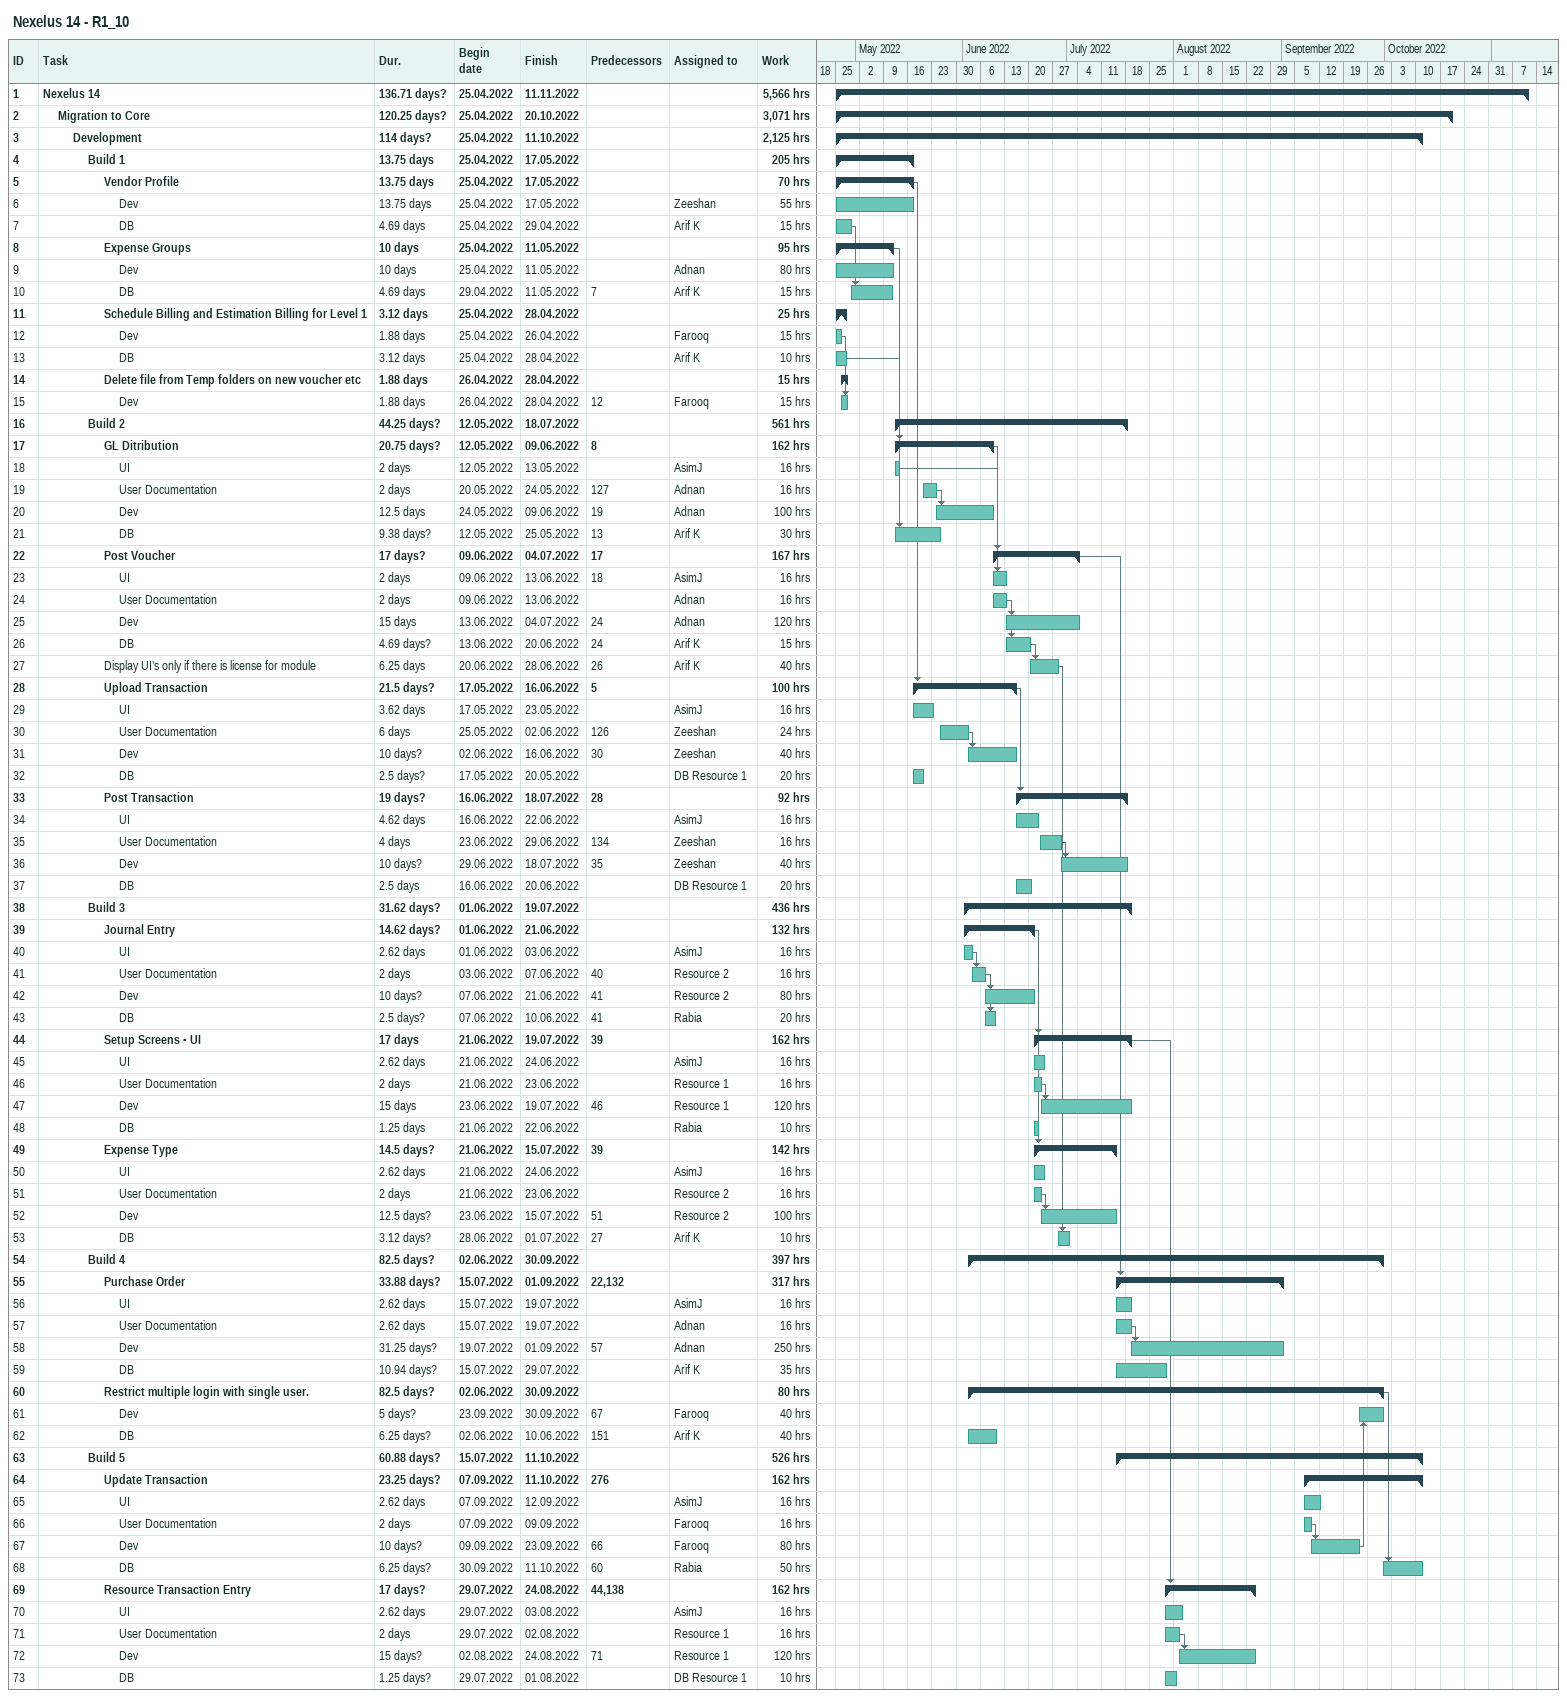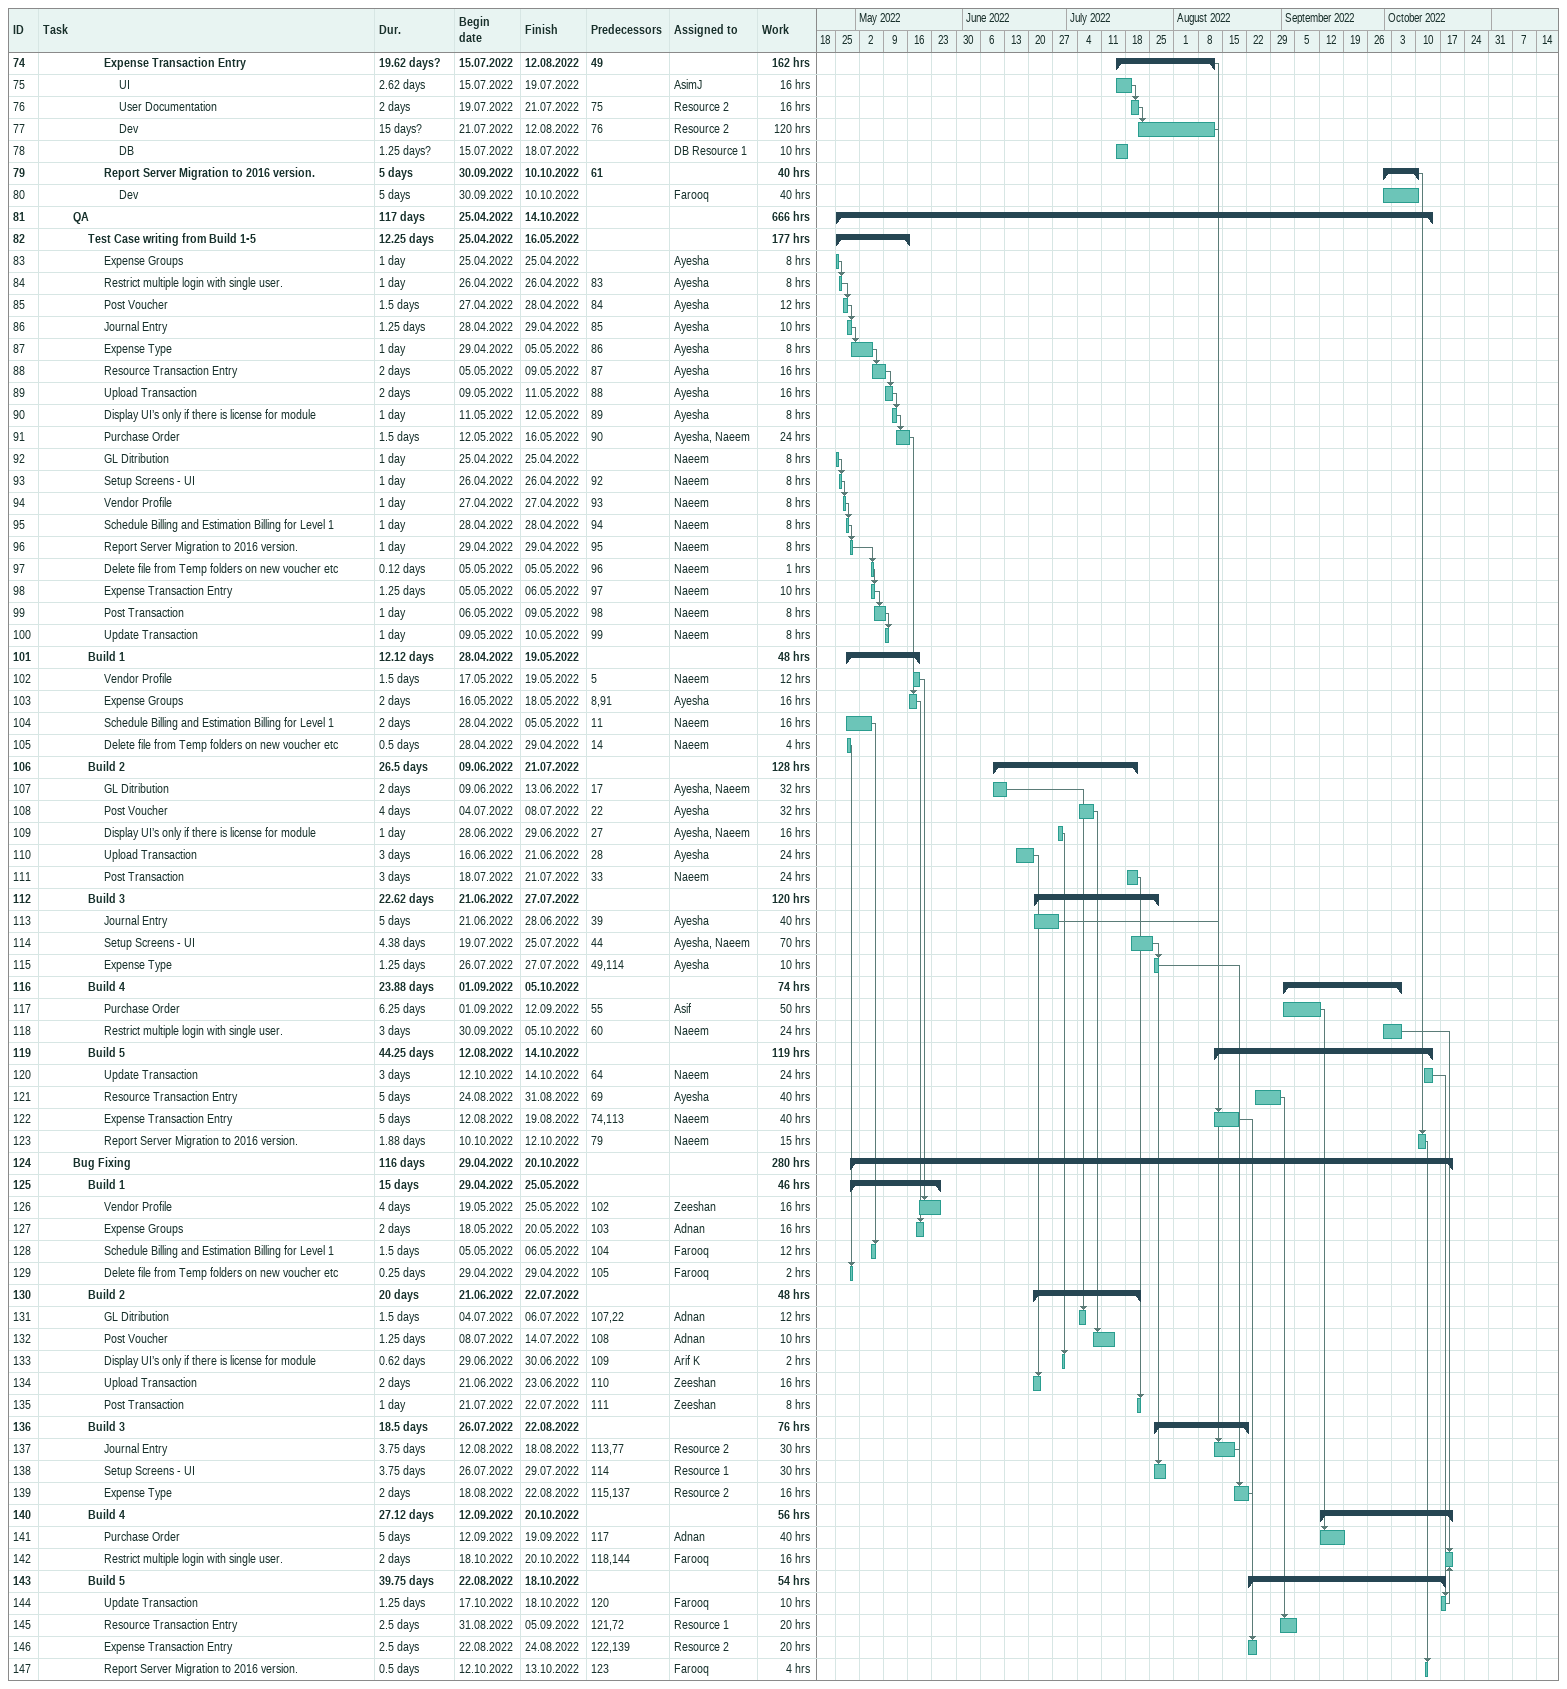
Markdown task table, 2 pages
Nexelus 14 - R1_10

| ID | Level | Task | Duration | Start | Finish | Predecessors | Resources | Work (h) |
|---|---|---|---|---|---|---|---|---|
| 1 | 1 | **Nexelus 14** | 136.71d? | 2022-04-25 | 2022-11-11 |  |  | 5566 |
| 2 | 2 | **Migration to Core** | 120.25d? | 2022-04-25 | 2022-10-20 |  |  | 3071 |
| 3 | 3 | **Development** | 114d? | 2022-04-25 | 2022-10-11 |  |  | 2125 |
| 4 | 4 | **Build 1** | 13.75d | 2022-04-25 | 2022-05-17 |  |  | 205 |
| 5 | 5 | **Vendor Profile** | 13.75d | 2022-04-25 | 2022-05-17 |  |  | 70 |
| 6 | 6 | Dev | 13.75d | 2022-04-25 | 2022-05-17 |  | Zeeshan | 55 |
| 7 | 6 | DB | 4.69d | 2022-04-25 | 2022-04-29 |  | Arif K | 15 |
| 8 | 5 | **Expense Groups** | 10d | 2022-04-25 | 2022-05-11 |  |  | 95 |
| 9 | 6 | Dev | 10d | 2022-04-25 | 2022-05-11 |  | Adnan | 80 |
| 10 | 6 | DB | 4.69d | 2022-04-29 | 2022-05-11 | 7 | Arif K | 15 |
| 11 | 5 | **Schedule Billing and Estimation Billing for Level 1** | 3.12d | 2022-04-25 | 2022-04-28 |  |  | 25 |
| 12 | 6 | Dev | 1.88d | 2022-04-25 | 2022-04-26 |  | Farooq | 15 |
| 13 | 6 | DB | 3.12d | 2022-04-25 | 2022-04-28 |  | Arif K | 10 |
| 14 | 5 | **Delete file from Temp folders on new voucher etc** | 1.88d | 2022-04-26 | 2022-04-28 |  |  | 15 |
| 15 | 6 | Dev | 1.88d | 2022-04-26 | 2022-04-28 | 12 | Farooq | 15 |
| 16 | 4 | **Build 2** | 44.25d? | 2022-05-12 | 2022-07-18 |  |  | 561 |
| 17 | 5 | **GL Ditribution** | 20.75d? | 2022-05-12 | 2022-06-09 | 8 |  | 162 |
| 18 | 6 | UI | 2d | 2022-05-12 | 2022-05-13 |  | AsimJ | 16 |
| 19 | 6 | User Documentation | 2d | 2022-05-20 | 2022-05-24 | 127 | Adnan | 16 |
| 20 | 6 | Dev | 12.5d | 2022-05-24 | 2022-06-09 | 19 | Adnan | 100 |
| 21 | 6 | DB | 9.38d? | 2022-05-12 | 2022-05-25 | 13 | Arif K | 30 |
| 22 | 5 | **Post Voucher** | 17d? | 2022-06-09 | 2022-07-04 | 17 |  | 167 |
| 23 | 6 | UI | 2d | 2022-06-09 | 2022-06-13 | 18 | AsimJ | 16 |
| 24 | 6 | User Documentation | 2d | 2022-06-09 | 2022-06-13 |  | Adnan | 16 |
| 25 | 6 | Dev | 15d | 2022-06-13 | 2022-07-04 | 24 | Adnan | 120 |
| 26 | 6 | DB | 4.69d? | 2022-06-13 | 2022-06-20 | 24 | Arif K | 15 |
| 27 | 5 | Display UI’s only if there is license for module | 6.25d | 2022-06-20 | 2022-06-28 | 26 | Arif K | 40 |
| 28 | 5 | **Upload Transaction** | 21.5d? | 2022-05-17 | 2022-06-16 | 5 |  | 100 |
| 29 | 6 | UI | 3.62d | 2022-05-17 | 2022-05-23 |  | AsimJ | 16 |
| 30 | 6 | User Documentation | 6d | 2022-05-25 | 2022-06-02 | 126 | Zeeshan | 24 |
| 31 | 6 | Dev | 10d? | 2022-06-02 | 2022-06-16 | 30 | Zeeshan | 40 |
| 32 | 6 | DB | 2.5d? | 2022-05-17 | 2022-05-20 |  | DB Resource 1 | 20 |
| 33 | 5 | **Post Transaction** | 19d? | 2022-06-16 | 2022-07-18 | 28 |  | 92 |
| 34 | 6 | UI | 4.62d | 2022-06-16 | 2022-06-22 |  | AsimJ | 16 |
| 35 | 6 | User Documentation | 4d | 2022-06-23 | 2022-06-29 | 134 | Zeeshan | 16 |
| 36 | 6 | Dev | 10d? | 2022-06-29 | 2022-07-18 | 35 | Zeeshan | 40 |
| 37 | 6 | DB | 2.5d | 2022-06-16 | 2022-06-20 |  | DB Resource 1 | 20 |
| 38 | 4 | **Build 3** | 31.62d? | 2022-06-01 | 2022-07-19 |  |  | 436 |
| 39 | 5 | **Journal Entry** | 14.62d? | 2022-06-01 | 2022-06-21 |  |  | 132 |
| 40 | 6 | UI | 2.62d | 2022-06-01 | 2022-06-03 |  | AsimJ | 16 |
| 41 | 6 | User Documentation | 2d | 2022-06-03 | 2022-06-07 | 40 | Resource 2 | 16 |
| 42 | 6 | Dev | 10d? | 2022-06-07 | 2022-06-21 | 41 | Resource 2 | 80 |
| 43 | 6 | DB | 2.5d? | 2022-06-07 | 2022-06-10 | 41 | Rabia | 20 |
| 44 | 5 | **Setup Screens - UI** | 17d | 2022-06-21 | 2022-07-19 | 39 |  | 162 |
| 45 | 6 | UI | 2.62d | 2022-06-21 | 2022-06-24 |  | AsimJ | 16 |
| 46 | 6 | User Documentation | 2d | 2022-06-21 | 2022-06-23 |  | Resource 1 | 16 |
| 47 | 6 | Dev | 15d | 2022-06-23 | 2022-07-19 | 46 | Resource 1 | 120 |
| 48 | 6 | DB | 1.25d | 2022-06-21 | 2022-06-22 |  | Rabia | 10 |
| 49 | 5 | **Expense Type** | 14.5d? | 2022-06-21 | 2022-07-15 | 39 |  | 142 |
| 50 | 6 | UI | 2.62d | 2022-06-21 | 2022-06-24 |  | AsimJ | 16 |
| 51 | 6 | User Documentation | 2d | 2022-06-21 | 2022-06-23 |  | Resource 2 | 16 |
| 52 | 6 | Dev | 12.5d? | 2022-06-23 | 2022-07-15 | 51 | Resource 2 | 100 |
| 53 | 6 | DB | 3.12d? | 2022-06-28 | 2022-07-01 | 27 | Arif K | 10 |
| 54 | 4 | **Build 4** | 82.5d? | 2022-06-02 | 2022-09-30 |  |  | 397 |
| 55 | 5 | **Purchase Order** | 33.88d? | 2022-07-15 | 2022-09-01 | 22, 132 |  | 317 |
| 56 | 6 | UI | 2.62d | 2022-07-15 | 2022-07-19 |  | AsimJ | 16 |
| 57 | 6 | User Documentation | 2.62d | 2022-07-15 | 2022-07-19 |  | Adnan | 16 |
| 58 | 6 | Dev | 31.25d? | 2022-07-19 | 2022-09-01 | 57 | Adnan | 250 |
| 59 | 6 | DB | 10.94d? | 2022-07-15 | 2022-07-29 |  | Arif K | 35 |
| 60 | 5 | **Restrict multiple login with single user.** | 82.5d? | 2022-06-02 | 2022-09-30 |  |  | 80 |
| 61 | 6 | Dev | 5d? | 2022-09-23 | 2022-09-30 | 67 | Farooq | 40 |
| 62 | 6 | DB | 6.25d? | 2022-06-02 | 2022-06-10 | 151 | Arif K | 40 |
| 63 | 4 | **Build 5** | 60.88d? | 2022-07-15 | 2022-10-11 |  |  | 526 |
| 64 | 5 | **Update Transaction** | 23.25d? | 2022-09-07 | 2022-10-11 | 276 |  | 162 |
| 65 | 6 | UI | 2.62d | 2022-09-07 | 2022-09-12 |  | AsimJ | 16 |
| 66 | 6 | User Documentation | 2d | 2022-09-07 | 2022-09-09 |  | Farooq | 16 |
| 67 | 6 | Dev | 10d? | 2022-09-09 | 2022-09-23 | 66 | Farooq | 80 |
| 68 | 6 | DB | 6.25d? | 2022-09-30 | 2022-10-11 | 60 | Rabia | 50 |
| 69 | 5 | **Resource Transaction Entry** | 17d? | 2022-07-29 | 2022-08-24 | 44, 138 |  | 162 |
| 70 | 6 | UI | 2.62d | 2022-07-29 | 2022-08-03 |  | AsimJ | 16 |
| 71 | 6 | User Documentation | 2d | 2022-07-29 | 2022-08-02 |  | Resource 1 | 16 |
| 72 | 6 | Dev | 15d? | 2022-08-02 | 2022-08-24 | 71 | Resource 1 | 120 |
| 73 | 6 | DB | 1.25d? | 2022-07-29 | 2022-08-01 |  | DB Resource 1 | 10 |
| 74 | 5 | **Expense Transaction Entry** | 19.62d? | 2022-07-15 | 2022-08-12 | 49 |  | 162 |
| 75 | 6 | UI | 2.62d | 2022-07-15 | 2022-07-19 |  | AsimJ | 16 |
| 76 | 6 | User Documentation | 2d | 2022-07-19 | 2022-07-21 | 75 | Resource 2 | 16 |
| 77 | 6 | Dev | 15d? | 2022-07-21 | 2022-08-12 | 76 | Resource 2 | 120 |
| 78 | 6 | DB | 1.25d? | 2022-07-15 | 2022-07-18 |  | DB Resource 1 | 10 |
| 79 | 5 | **Report Server Migration to 2016 version.** | 5d | 2022-09-30 | 2022-10-10 | 61 |  | 40 |
| 80 | 6 | Dev | 5d | 2022-09-30 | 2022-10-10 |  | Farooq | 40 |
| 81 | 3 | **QA** | 117d | 2022-04-25 | 2022-10-14 |  |  | 666 |
| 82 | 4 | **Test Case writing from Build 1-5** | 12.25d | 2022-04-25 | 2022-05-16 |  |  | 177 |
| 83 | 5 | Expense Groups | 1d | 2022-04-25 | 2022-04-25 |  | Ayesha | 8 |
| 84 | 5 | Restrict multiple login with single user. | 1d | 2022-04-26 | 2022-04-26 | 83 | Ayesha | 8 |
| 85 | 5 | Post Voucher | 1.5d | 2022-04-27 | 2022-04-28 | 84 | Ayesha | 12 |
| 86 | 5 | Journal Entry | 1.25d | 2022-04-28 | 2022-04-29 | 85 | Ayesha | 10 |
| 87 | 5 | Expense Type | 1d | 2022-04-29 | 2022-05-05 | 86 | Ayesha | 8 |
| 88 | 5 | Resource Transaction Entry | 2d | 2022-05-05 | 2022-05-09 | 87 | Ayesha | 16 |
| 89 | 5 | Upload Transaction | 2d | 2022-05-09 | 2022-05-11 | 88 | Ayesha | 16 |
| 90 | 5 | Display UI’s only if there is license for module | 1d | 2022-05-11 | 2022-05-12 | 89 | Ayesha | 8 |
| 91 | 5 | Purchase Order | 1.5d | 2022-05-12 | 2022-05-16 | 90 | Ayesha, Naeem | 24 |
| 92 | 5 | GL Ditribution | 1d | 2022-04-25 | 2022-04-25 |  | Naeem | 8 |
| 93 | 5 | Setup Screens - UI | 1d | 2022-04-26 | 2022-04-26 | 92 | Naeem | 8 |
| 94 | 5 | Vendor Profile | 1d | 2022-04-27 | 2022-04-27 | 93 | Naeem | 8 |
| 95 | 5 | Schedule Billing and Estimation Billing for Level 1 | 1d | 2022-04-28 | 2022-04-28 | 94 | Naeem | 8 |
| 96 | 5 | Report Server Migration to 2016 version. | 1d | 2022-04-29 | 2022-04-29 | 95 | Naeem | 8 |
| 97 | 5 | Delete file from Temp folders on new voucher etc | 0.12d | 2022-05-05 | 2022-05-05 | 96 | Naeem | 1 |
| 98 | 5 | Expense Transaction Entry | 1.25d | 2022-05-05 | 2022-05-06 | 97 | Naeem | 10 |
| 99 | 5 | Post Transaction | 1d | 2022-05-06 | 2022-05-09 | 98 | Naeem | 8 |
| 100 | 5 | Update Transaction | 1d | 2022-05-09 | 2022-05-10 | 99 | Naeem | 8 |
| 101 | 4 | **Build 1** | 12.12d | 2022-04-28 | 2022-05-19 |  |  | 48 |
| 102 | 5 | Vendor Profile | 1.5d | 2022-05-17 | 2022-05-19 | 5 | Naeem | 12 |
| 103 | 5 | Expense Groups | 2d | 2022-05-16 | 2022-05-18 | 8, 91 | Ayesha | 16 |
| 104 | 5 | Schedule Billing and Estimation Billing for Level 1 | 2d | 2022-04-28 | 2022-05-05 | 11 | Naeem | 16 |
| 105 | 5 | Delete file from Temp folders on new voucher etc | 0.5d | 2022-04-28 | 2022-04-29 | 14 | Naeem | 4 |
| 106 | 4 | **Build 2** | 26.5d | 2022-06-09 | 2022-07-21 |  |  | 128 |
| 107 | 5 | GL Ditribution | 2d | 2022-06-09 | 2022-06-13 | 17 | Ayesha, Naeem | 32 |
| 108 | 5 | Post Voucher | 4d | 2022-07-04 | 2022-07-08 | 22 | Ayesha | 32 |
| 109 | 5 | Display UI’s only if there is license for module | 1d | 2022-06-28 | 2022-06-29 | 27 | Ayesha, Naeem | 16 |
| 110 | 5 | Upload Transaction | 3d | 2022-06-16 | 2022-06-21 | 28 | Ayesha | 24 |
| 111 | 5 | Post Transaction | 3d | 2022-07-18 | 2022-07-21 | 33 | Naeem | 24 |
| 112 | 4 | **Build 3** | 22.62d | 2022-06-21 | 2022-07-27 |  |  | 120 |
| 113 | 5 | Journal Entry | 5d | 2022-06-21 | 2022-06-28 | 39 | Ayesha | 40 |
| 114 | 5 | Setup Screens - UI | 4.38d | 2022-07-19 | 2022-07-25 | 44 | Ayesha, Naeem | 70 |
| 115 | 5 | Expense Type | 1.25d | 2022-07-26 | 2022-07-27 | 49, 114 | Ayesha | 10 |
| 116 | 4 | **Build 4** | 23.88d | 2022-09-01 | 2022-10-05 |  |  | 74 |
| 117 | 5 | Purchase Order | 6.25d | 2022-09-01 | 2022-09-12 | 55 | Asif | 50 |
| 118 | 5 | Restrict multiple login with single user. | 3d | 2022-09-30 | 2022-10-05 | 60 | Naeem | 24 |
| 119 | 4 | **Build 5** | 44.25d | 2022-08-12 | 2022-10-14 |  |  | 119 |
| 120 | 5 | Update Transaction | 3d | 2022-10-12 | 2022-10-14 | 64 | Naeem | 24 |
| 121 | 5 | Resource Transaction Entry | 5d | 2022-08-24 | 2022-08-31 | 69 | Ayesha | 40 |
| 122 | 5 | Expense Transaction Entry | 5d | 2022-08-12 | 2022-08-19 | 74, 113 | Naeem | 40 |
| 123 | 5 | Report Server Migration to 2016 version. | 1.88d | 2022-10-10 | 2022-10-12 | 79 | Naeem | 15 |
| 124 | 3 | **Bug Fixing** | 116d | 2022-04-29 | 2022-10-20 |  |  | 280 |
| 125 | 4 | **Build 1** | 15d | 2022-04-29 | 2022-05-25 |  |  | 46 |
| 126 | 5 | Vendor Profile | 4d | 2022-05-19 | 2022-05-25 | 102 | Zeeshan | 16 |
| 127 | 5 | Expense Groups | 2d | 2022-05-18 | 2022-05-20 | 103 | Adnan | 16 |
| 128 | 5 | Schedule Billing and Estimation Billing for Level 1 | 1.5d | 2022-05-05 | 2022-05-06 | 104 | Farooq | 12 |
| 129 | 5 | Delete file from Temp folders on new voucher etc | 0.25d | 2022-04-29 | 2022-04-29 | 105 | Farooq | 2 |
| 130 | 4 | **Build 2** | 20d | 2022-06-21 | 2022-07-22 |  |  | 48 |
| 131 | 5 | GL Ditribution | 1.5d | 2022-07-04 | 2022-07-06 | 107, 22 | Adnan | 12 |
| 132 | 5 | Post Voucher | 1.25d | 2022-07-08 | 2022-07-14 | 108 | Adnan | 10 |
| 133 | 5 | Display UI’s only if there is license for module | 0.62d | 2022-06-29 | 2022-06-30 | 109 | Arif K | 2 |
| 134 | 5 | Upload Transaction | 2d | 2022-06-21 | 2022-06-23 | 110 | Zeeshan | 16 |
| 135 | 5 | Post Transaction | 1d | 2022-07-21 | 2022-07-22 | 111 | Zeeshan | 8 |
| 136 | 4 | **Build 3** | 18.5d | 2022-07-26 | 2022-08-22 |  |  | 76 |
| 137 | 5 | Journal Entry | 3.75d | 2022-08-12 | 2022-08-18 | 113, 77 | Resource 2 | 30 |
| 138 | 5 | Setup Screens - UI | 3.75d | 2022-07-26 | 2022-07-29 | 114 | Resource 1 | 30 |
| 139 | 5 | Expense Type | 2d | 2022-08-18 | 2022-08-22 | 115, 137 | Resource 2 | 16 |
| 140 | 4 | **Build 4** | 27.12d | 2022-09-12 | 2022-10-20 |  |  | 56 |
| 141 | 5 | Purchase Order | 5d | 2022-09-12 | 2022-09-19 | 117 | Adnan | 40 |
| 142 | 5 | Restrict multiple login with single user. | 2d | 2022-10-18 | 2022-10-20 | 118, 144 | Farooq | 16 |
| 143 | 4 | **Build 5** | 39.75d | 2022-08-22 | 2022-10-18 |  |  | 54 |
| 144 | 5 | Update Transaction | 1.25d | 2022-10-17 | 2022-10-18 | 120 | Farooq | 10 |
| 145 | 5 | Resource Transaction Entry | 2.5d | 2022-08-31 | 2022-09-05 | 121, 72 | Resource 1 | 20 |
| 146 | 5 | Expense Transaction Entry | 2.5d | 2022-08-22 | 2022-08-24 | 122, 139 | Resource 2 | 20 |
| 147 | 5 | Report Server Migration to 2016 version. | 0.5d | 2022-10-12 | 2022-10-13 | 123 | Farooq | 4 |
